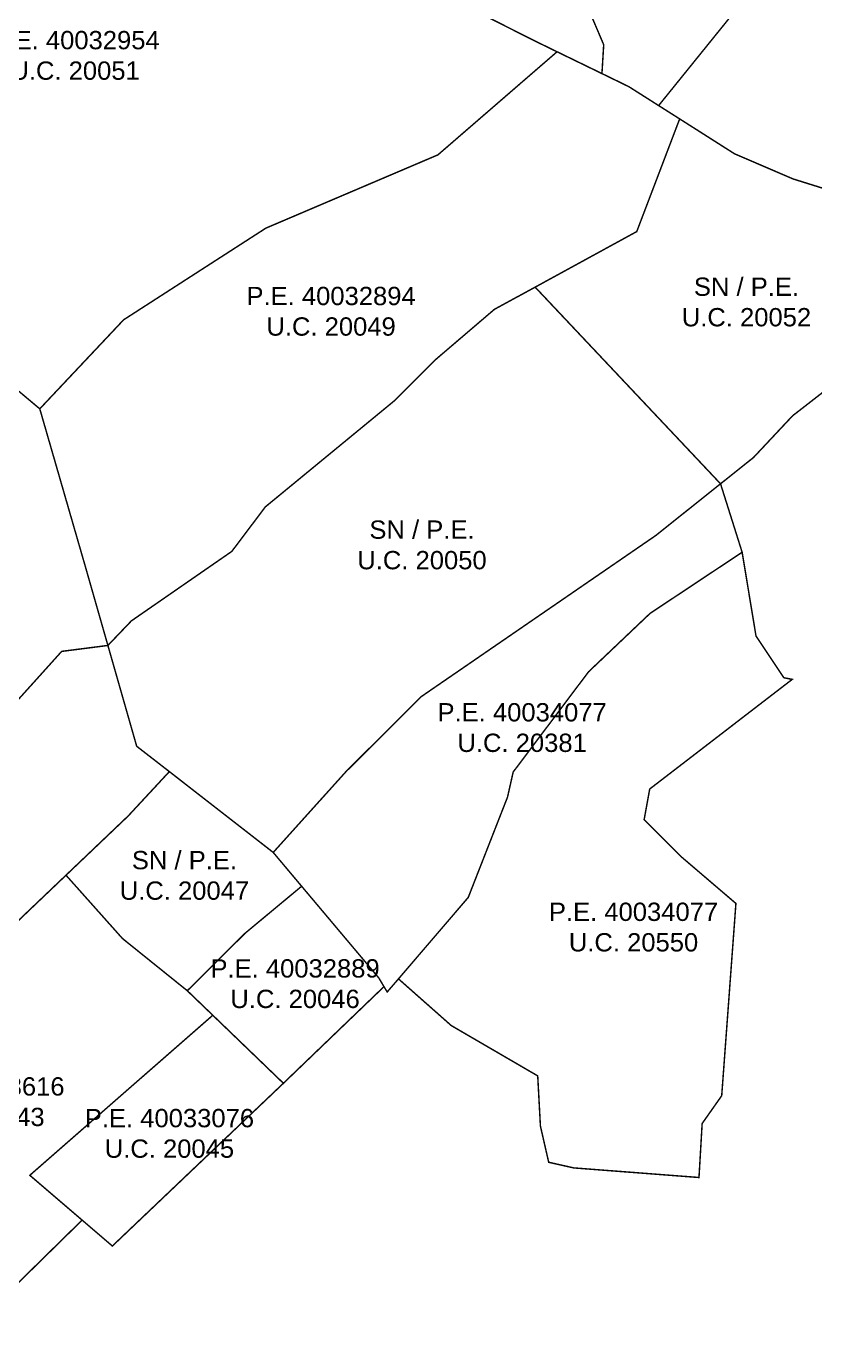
# Model space of a CAD drawing. Header units: metres. Extents: x 561401 to 594056, y 8460144 to 8508504.
# Drawn here: x 586773.4 to 586881, y 8501858.1 to 8502036.7 of the extents above; entities that cross this region are included whole.
import ezdxf

# ---------------------------------------------------------------- set-up
doc = ezdxf.new("R2010")
doc.units = ezdxf.units.M
for name, color, linetype in [('1.2. AFECTADOS BASE GRAFICA SUNARP', 150, 'Continuous'), ('1.2. BASE GRAFICA GORE', 76, 'Continuous'), ('1.2. BASE GRAFICA SUNARP', 150, 'Continuous'), ('1.3 ETIQUETA P.E. Y U.C.', 1, 'Continuous')]:
    doc.layers.add(name, color=color, linetype=linetype)
doc.styles.add('Arial', font='arial.ttf', dxfattribs={"height": 1})

msp = doc.modelspace()

# ---------------------------------------------------------------- linework, layer by layer
at = {"layer": '1.2. AFECTADOS BASE GRAFICA SUNARP', "color": 64, "linetype": 'Continuous', "lineweight": -3, "const_width": 0.2}
for points in [[(586725.07, 8501956.67), (586726.35, 8501950.79), (586730.58, 8501925.33), (586732.27, 8501909.32), (586757.62, 8501930.04), (586771.72, 8501944.1), (586778.22, 8501951.32), (586784.53, 8501952.13), (586781.28, 8501963.5), (586775.23, 8501984.45), (586766.05, 8501992.16), (586757.72, 8501983.34), (586740.56, 8501967.75), (586725.07, 8501956.67)], [(586732.27, 8501909.32), (586733.21, 8501900.33), (586734.95, 8501882.6), (586753.37, 8501896.55), (586769.77, 8501912.13), (586778.81, 8501920.75), (586787.31, 8501928.85), (586792.92, 8501934.9), (586788.46, 8501938.36), (586784.53, 8501952.13), (586778.22, 8501951.32), (586771.72, 8501944.1), (586757.62, 8501930.04), (586732.27, 8501909.32)], [(586734.95, 8501882.6), (586735.58, 8501876.13), (586748.34, 8501867.67), (586765.32, 8501858.23), (586781.01, 8501873.64), (586773.87, 8501879.76), (586798.85, 8501901.62), (586795.37, 8501904.97), (586786.52, 8501912.1), (586778.81, 8501920.75), (586769.77, 8501912.13), (586753.37, 8501896.55), (586734.95, 8501882.6)]]:
    msp.add_lwpolyline(points, close=True, dxfattribs=at)
at = {"layer": '1.2. BASE GRAFICA GORE', "color": 64, "linetype": 'Continuous', "lineweight": -3, "const_width": 0.2}
for points in [[(586842.91, 8502063.69), (586847.68, 8502048.65), (586849.95, 8502039.51), (586852.22, 8502034.18), (586851.98, 8502030.24), (586855.64, 8502028.46), (586859.72, 8502025.87), (586874.7, 8502044.41), (586892.26, 8502059.96), (586895.29, 8502062.64), (586894.77, 8502063.12), (586888.82, 8502068.74), (586879.34, 8502082.47), (586867.92, 8502095.51), (586862.21, 8502090.12), (586853.81, 8502073.38), (586847.33, 8502065.77), (586842.91, 8502063.69)], [(586859.72, 8502025.87), (586862.59, 8502024.05), (586870.07, 8502019.29), (586878.07, 8502015.85), (586889.11, 8502012.4), (586907.6, 8502005.68), (586911.16, 8502008.18), (586915.39, 8502021.12), (586915.55, 8502027.15), (586910.07, 8502031.79), (586904.76, 8502039.03), (586898.68, 8502047.79), (586892.26, 8502059.96), (586874.7, 8502044.41), (586859.72, 8502025.87)], [(586842.86, 8502001.07), (586868.17, 8501974.21), (586872.67, 8501977.8), (586878.01, 8501983.5), (586897.06, 8501998.31), (586907.6, 8502005.68), (586889.11, 8502012.4), (586878.07, 8502015.85), (586870.07, 8502019.29), (586862.59, 8502024.05), (586856.73, 8502008.66), (586842.86, 8502001.07)], [(586784.53, 8501952.13), (586788.46, 8501938.36), (586792.92, 8501934.9), (586807.1, 8501923.86), (586817.02, 8501934.88), (586827.31, 8501945.14), (586859.33, 8501967.15), (586868.17, 8501974.21), (586842.86, 8502001.07), (586837.3, 8501998.04), (586829.3, 8501991.2), (586823.58, 8501985.5), (586806.03, 8501971.06), (586801.45, 8501964.98), (586787.74, 8501955.49), (586784.53, 8501952.13)], [(586778.81, 8501920.75), (586786.52, 8501912.1), (586795.37, 8501904.97), (586803.27, 8501912.83), (586810.98, 8501919.24), (586807.1, 8501923.86), (586792.92, 8501934.9), (586787.31, 8501928.85), (586778.81, 8501920.75)]]:
    msp.add_lwpolyline(points, close=True, dxfattribs=at)
at = {"layer": '1.2. BASE GRAFICA SUNARP', "color": 64, "linetype": 'Continuous', "lineweight": -3, "const_width": 0.2}
for points in [[(586771.55, 8502079.95), (586789.08, 8502062.44), (586807.33, 8502050.63), (586833.96, 8502039.16), (586843.08, 8502034.57), (586845.85, 8502033.22), (586851.98, 8502030.24), (586852.22, 8502034.18), (586849.95, 8502039.51), (586847.68, 8502048.65), (586842.91, 8502063.69), (586841.81, 8502066.05), (586839.71, 8502069.59), (586830.6, 8502073.42), (586811.58, 8502082.6), (586807.41, 8502094.4), (586800.94, 8502102.03), (586797.89, 8502095.94), (586795.09, 8502091.6), (586777.7, 8502083.42), (586771.55, 8502079.95)], [(586743.85, 8502015.18), (586758.88, 8501998.18), (586766.05, 8501992.16), (586775.23, 8501984.45), (586786.68, 8501996.61), (586806.1, 8502009.13), (586829.59, 8502019.14), (586845.85, 8502033.22), (586843.08, 8502034.57), (586833.96, 8502039.16), (586807.33, 8502050.63), (586789.08, 8502062.44), (586771.55, 8502079.95), (586755.6, 8502070.9), (586733.87, 8502050.38), (586738.78, 8502032.86), (586743.85, 8502015.18)], [(586775.23, 8501984.45), (586781.28, 8501963.5), (586784.53, 8501952.13), (586787.74, 8501955.49), (586801.45, 8501964.98), (586806.03, 8501971.06), (586823.58, 8501985.5), (586829.3, 8501991.2), (586837.3, 8501998.04), (586842.86, 8502001.07), (586856.73, 8502008.66), (586862.59, 8502024.05), (586859.72, 8502025.87), (586855.64, 8502028.46), (586851.98, 8502030.24), (586845.85, 8502033.22), (586829.59, 8502019.14), (586806.1, 8502009.13), (586786.68, 8501996.61), (586775.23, 8501984.45)], [(586824.2, 8501906.59), (586833.73, 8501917.72), (586839.09, 8501931.42), (586839.86, 8501934.84), (586850.15, 8501948.53), (586858.55, 8501956.51), (586871.12, 8501964.86), (586868.17, 8501974.21), (586859.33, 8501967.15), (586827.31, 8501945.14), (586817.02, 8501934.88), (586807.1, 8501923.86), (586810.98, 8501919.24), (586821.53, 8501906.7), (586822.22, 8501905.53), (586822.66, 8501904.8), (586824.2, 8501906.59)], [(586824.2, 8501906.59), (586831.41, 8501900.21), (586843.21, 8501893.34), (586843.58, 8501886.48), (586844.71, 8501881.54), (586848.13, 8501880.77), (586865.23, 8501879.46), (586865.66, 8501886.83), (586868.33, 8501890.63), (586870.19, 8501915.81), (586870.27, 8501916.89), (586862.68, 8501923.38), (586857.74, 8501928.34), (586858.5, 8501932.52), (586877.96, 8501947.5), (586876.81, 8501947.72), (586873.01, 8501953.43), (586871.12, 8501964.86), (586858.55, 8501956.51), (586850.15, 8501948.53), (586839.86, 8501934.84), (586839.09, 8501931.42), (586833.73, 8501917.72), (586824.2, 8501906.59)], [(586795.37, 8501904.97), (586798.85, 8501901.62), (586808.49, 8501892.33), (586822.22, 8501905.53), (586821.53, 8501906.7), (586810.98, 8501919.24), (586803.27, 8501912.83), (586795.37, 8501904.97)], [(586773.87, 8501879.76), (586781.01, 8501873.64), (586785.14, 8501870.1), (586808.49, 8501892.33), (586798.85, 8501901.62), (586773.87, 8501879.76)]]:
    msp.add_lwpolyline(points, close=True, dxfattribs=at)

# ---------------------------------------------------------------- texts
at = {"layer": '1.3 ETIQUETA P.E. Y U.C.', "color": 1, "char_height": 2.5, "attachment_point": 5, "style": 'Arial'}
for s, insert in [('P.E. 40032954\\PU.C. 20051', (586780.05, 8502032.71)), ('SN / P.E.\\PU.C. 20052', (586871.71, 8501999.03)), ('P.E. 40032894\\PU.C. 20049', (586815, 8501997.76)), ('SN / P.E.\\PU.C. 20050', (586827.41, 8501965.85)), ('P.E. 40034077\\PU.C. 20381', (586841.08, 8501940.9)), ('SN / P.E.\\PU.C. 20047', (586794.98, 8501920.71)), ('\\pxi-2.30832,l3.30832,t3.30832;P.E.^I40034077 \\pi0,l0,tz;\\PU.C. 20550', (586856.29, 8501913.65)), ('P.E. 40032889\\PU.C. 20046', (586810.08, 8501905.92)), ('P.E. 40033616\\PU.C. 20043', (586767.06, 8501889.8)), ('P.E. 40033076\\PU.C. 20045', (586792.93, 8501885.47))]:
    msp.add_mtext(s, dxfattribs=dict(at, insert=insert))

doc.saveas('drawing.dxf')
